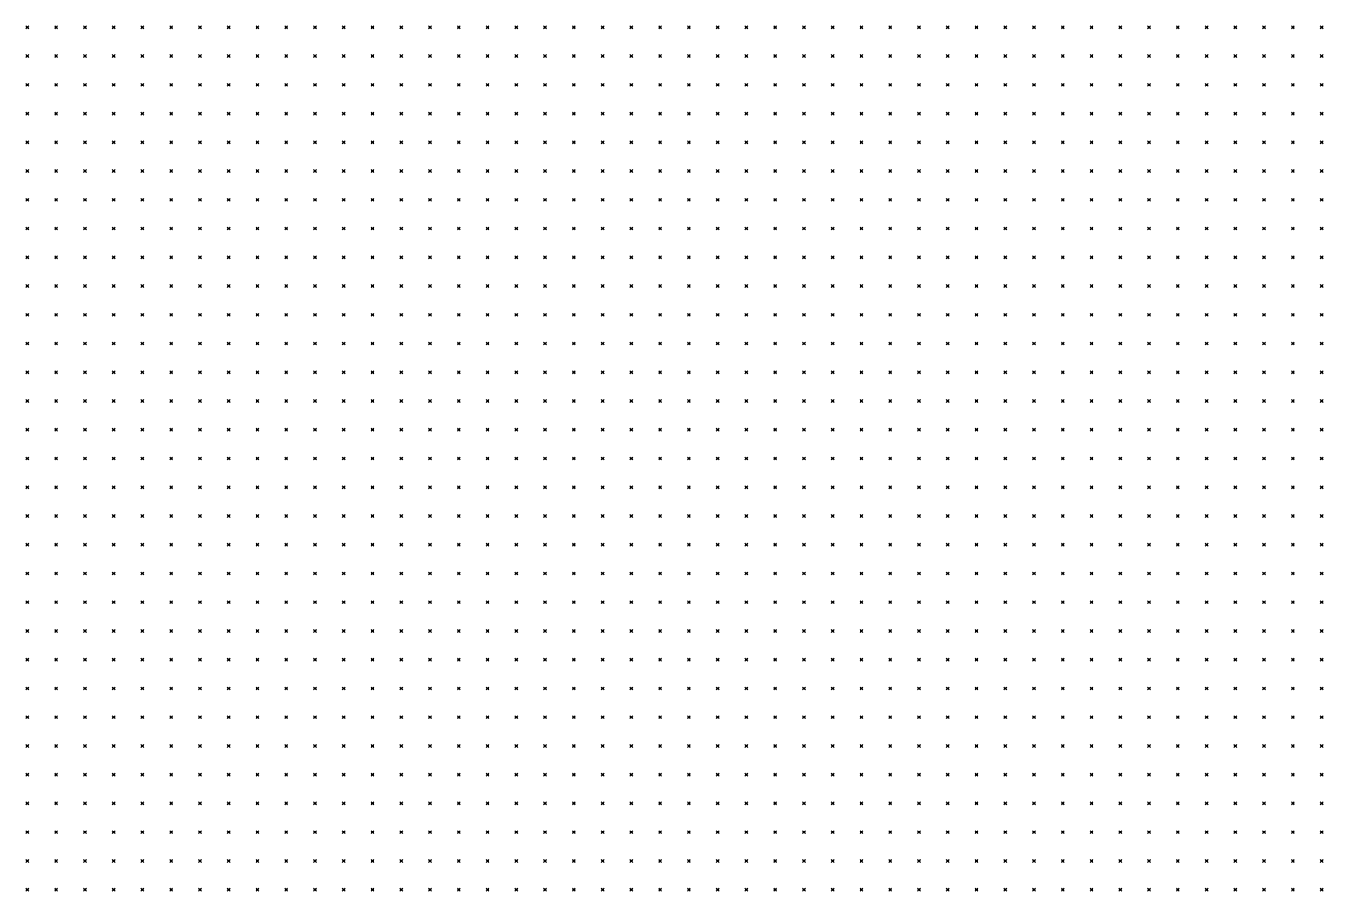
# Model space of a CAD drawing. Header units: metres. Extents: x 441556 to 446409, y 432338 to 461058.
# Drawn here: x 443820.1 to 443955.3, y 446198 to 446288.3 of the extents above; entities that cross this region are included whole.
import ezdxf

# ---------------------------------------------------------------- set-up
doc = ezdxf.new("R2010")
doc.units = ezdxf.units.M
doc.header["$MEASUREMENT"] = 0
doc.header["$PDMODE"] = 35
doc.header["$PDSIZE"] = 0.15
doc.layers.add('DTM-NOK-RevN_POINTS', color=91, linetype='Continuous')

msp = doc.modelspace()

# ---------------------------------------------------------------- linework, layer by layer
at = {"layer": 'DTM-NOK-RevN_POINTS'}
for p in [(443820.218, 446288.168, 457.281), (443823.217, 446288.168, 458.201), (443826.217, 446288.168, 459.262), (443829.216, 446288.168, 460.518), (443832.215, 446288.168, 461.623), (443835.215, 446288.168, 462.611), (443838.214, 446288.168, 463.705), (443841.213, 446288.168, 464.768), (443844.213, 446288.168, 465.817), (443847.212, 446288.168, 466.894), (443850.212, 446288.168, 467.776), (443853.211, 446288.168, 468.154), (443856.21, 446288.168, 469.343), (443859.21, 446288.168, 469.535), (443862.209, 446288.168, 469.58), (443865.208, 446288.168, 469.621), (443868.208, 446288.168, 469.63), (443871.207, 446288.168, 469.466), (443874.206, 446288.168, 468.958), (443877.206, 446288.168, 468.469), (443880.205, 446288.168, 467.246), (443883.205, 446288.168, 466.335), (443886.204, 446288.168, 465.557), (443889.203, 446288.168, 465.097), (443892.203, 446288.168, 464.078), (443895.202, 446288.168, 463.237), (443898.201, 446288.168, 461.852), (443901.201, 446288.168, 460.66), (443904.2, 446288.168, 459.555), (443907.199, 446288.168, 458.359), (443910.199, 446288.168, 457.204), (443913.198, 446288.168, 455.781), (443916.197, 446288.168, 454.465), (443919.197, 446288.168, 453.289), (443922.196, 446288.168, 452.047), (443925.196, 446288.168, 450.746), (443928.195, 446288.168, 449.256), (443931.194, 446288.168, 447.818), (443934.194, 446288.168, 446.403), (443937.193, 446288.168, 444.985), (443940.192, 446288.168, 443.591), (443943.192, 446288.168, 442.253), (443946.191, 446288.168, 440.927), (443949.19, 446288.168, 439.612), (443952.19, 446288.168, 438.309), (443955.189, 446288.168, 437.302), (443820.218, 446285.169, 458.667), (443823.217, 446285.169, 459.391), (443826.217, 446285.169, 460.267), (443829.216, 446285.169, 461.886), (443832.215, 446285.169, 463.005), (443835.215, 446285.169, 463.716), (443838.214, 446285.169, 464.631), (443841.213, 446285.169, 465.672), (443844.213, 446285.169, 466.734), (443847.212, 446285.169, 467.968), (443850.212, 446285.169, 468.244), (443853.211, 446285.169, 469.366), (443856.21, 446285.169, 470.039), (443859.21, 446285.169, 470.017), (443862.209, 446285.169, 469.868), (443865.208, 446285.169, 469.861), (443868.208, 446285.169, 469.929), (443871.207, 446285.169, 469.755), (443874.206, 446285.169, 469.111), (443877.206, 446285.169, 467.983), (443880.205, 446285.169, 467.346), (443883.205, 446285.169, 467.24), (443886.204, 446285.169, 465.561), (443889.203, 446285.169, 465.32), (443892.203, 446285.169, 464.13), (443895.202, 446285.169, 463.018), (443898.201, 446285.169, 461.423), (443901.201, 446285.169, 460.468), (443904.2, 446285.169, 459.215), (443907.199, 446285.169, 458.034), (443910.199, 446285.169, 456.785), (443913.198, 446285.169, 455.434), (443916.197, 446285.169, 454.101), (443919.197, 446285.169, 452.95), (443922.196, 446285.169, 451.851), (443925.196, 446285.169, 450.618), (443928.195, 446285.169, 448.646), (443931.194, 446285.169, 446.968), (443934.194, 446285.169, 445.993), (443937.193, 446285.169, 444.823), (443940.192, 446285.169, 443.517), (443943.192, 446285.169, 441.955), (443946.191, 446285.169, 440.858), (443949.19, 446285.169, 439.552), (443952.19, 446285.169, 438.175), (443955.189, 446285.169, 436.853), (443820.218, 446282.17, 460.16), (443823.217, 446282.17, 460.594), (443826.217, 446282.17, 461.681), (443829.216, 446282.17, 463.017), (443832.215, 446282.17, 464.076), (443835.215, 446282.17, 464.704), (443838.214, 446282.17, 465.65), (443841.213, 446282.17, 466.644), (443844.213, 446282.17, 467.752), (443847.212, 446282.17, 468.725), (443850.212, 446282.17, 469.003), (443853.211, 446282.17, 470.377), (443856.21, 446282.17, 471.053), (443859.21, 446282.17, 471.194), (443862.209, 446282.17, 470.642), (443865.208, 446282.17, 470.259), (443868.208, 446282.17, 470.175), (443871.207, 446282.17, 470.013), (443874.206, 446282.17, 468.708), (443877.206, 446282.17, 467.851), (443880.205, 446282.17, 467.627), (443883.205, 446282.17, 466.624), (443886.204, 446282.17, 465.086), (443889.203, 446282.17, 464.953), (443892.203, 446282.17, 463.922), (443895.202, 446282.17, 462.715), (443898.201, 446282.17, 461.234), (443901.201, 446282.17, 460.333), (443904.2, 446282.17, 458.989), (443907.199, 446282.17, 457.869), (443910.199, 446282.17, 456.564), (443913.198, 446282.17, 455.14), (443916.197, 446282.17, 453.87), (443919.197, 446282.17, 452.659), (443922.196, 446282.17, 451.509), (443925.196, 446282.17, 450.255), (443928.195, 446282.17, 448.371), (443931.194, 446282.17, 447.037), (443934.194, 446282.17, 445.908), (443937.193, 446282.17, 444.633), (443940.192, 446282.17, 443.039), (443943.192, 446282.17, 441.776), (443946.191, 446282.17, 440.573), (443949.19, 446282.17, 439.282), (443952.19, 446282.17, 437.91), (443955.189, 446282.17, 436.617), (443820.218, 446279.17, 461.267), (443823.217, 446279.17, 461.705), (443826.217, 446279.17, 462.858), (443829.216, 446279.17, 463.96), (443832.215, 446279.17, 464.742), (443835.215, 446279.17, 465.625), (443838.214, 446279.17, 466.617), (443841.213, 446279.17, 467.627), (443844.213, 446279.17, 468.723), (443847.212, 446279.17, 469.434), (443850.212, 446279.17, 470.328), (443853.211, 446279.17, 471.315), (443856.21, 446279.17, 471.843), (443859.21, 446279.17, 471.883), (443862.209, 446279.17, 471.3), (443865.208, 446279.17, 470.75), (443868.208, 446279.17, 470.245), (443871.207, 446279.17, 469.899), (443874.206, 446279.17, 468.517), (443877.206, 446279.17, 468.19), (443880.205, 446279.17, 467.505), (443883.205, 446279.17, 466.451), (443886.204, 446279.17, 464.824), (443889.203, 446279.17, 464.602), (443892.203, 446279.17, 463.708), (443895.202, 446279.17, 462.196), (443898.201, 446279.17, 461.078), (443901.201, 446279.17, 460.235), (443904.2, 446279.17, 458.697), (443907.199, 446279.17, 457.586), (443910.199, 446279.17, 456.322), (443913.198, 446279.17, 454.934), (443916.197, 446279.17, 453.576), (443919.197, 446279.17, 452.285), (443922.196, 446279.17, 451.303), (443925.196, 446279.17, 449.882), (443928.195, 446279.17, 448.191), (443931.194, 446279.17, 446.877), (443934.194, 446279.17, 445.579), (443937.193, 446279.17, 444.214), (443940.192, 446279.17, 442.582), (443943.192, 446279.17, 441.268), (443946.191, 446279.17, 440.181), (443949.19, 446279.17, 438.49), (443952.19, 446279.17, 437.568), (443955.189, 446279.17, 436.301), (443820.218, 446276.171, 462.334), (443823.217, 446276.171, 462.932), (443826.217, 446276.171, 463.773), (443829.216, 446276.171, 464.75), (443832.215, 446276.171, 465.626), (443835.215, 446276.171, 466.613), (443838.214, 446276.171, 467.507), (443841.213, 446276.171, 468.677), (443844.213, 446276.171, 469.939), (443847.212, 446276.171, 470.115), (443850.212, 446276.171, 471.119), (443853.211, 446276.171, 471.976), (443856.21, 446276.171, 472.269), (443859.21, 446276.171, 472.093), (443862.209, 446276.171, 471.608), (443865.208, 446276.171, 470.87), (443868.208, 446276.171, 469.665), (443871.207, 446276.171, 469.14), (443874.206, 446276.171, 468.778), (443877.206, 446276.171, 468.108), (443880.205, 446276.171, 467.119), (443883.205, 446276.171, 466.244), (443886.204, 446276.171, 464.754), (443889.203, 446276.171, 464.288), (443892.203, 446276.171, 463.461), (443895.202, 446276.171, 461.927), (443898.201, 446276.171, 460.665), (443901.201, 446276.171, 459.951), (443904.2, 446276.171, 458.397), (443907.199, 446276.171, 457.249), (443910.199, 446276.171, 455.884), (443913.198, 446276.171, 454.647), (443916.197, 446276.171, 453.441), (443919.197, 446276.171, 452.203), (443922.196, 446276.171, 451.065), (443925.196, 446276.171, 449.382), (443928.195, 446276.171, 447.841), (443931.194, 446276.171, 446.574), (443934.194, 446276.171, 445.288), (443937.193, 446276.171, 443.716), (443940.192, 446276.171, 442.185), (443943.192, 446276.171, 440.948), (443946.191, 446276.171, 439.666), (443949.19, 446276.171, 438.379), (443952.19, 446276.171, 437.381), (443955.189, 446276.171, 436.33), (443820.218, 446273.172, 463.363), (443823.217, 446273.172, 464.225), (443826.217, 446273.172, 465.066), (443829.216, 446273.172, 465.87), (443832.215, 446273.172, 466.729), (443835.215, 446273.172, 467.734), (443838.214, 446273.172, 468.64), (443841.213, 446273.172, 469.982), (443844.213, 446273.172, 470.495), (443847.212, 446273.172, 470.976), (443850.212, 446273.172, 471.843), (443853.211, 446273.172, 472.504), (443856.21, 446273.172, 472.526), (443859.21, 446273.172, 472.152), (443862.209, 446273.172, 471.687), (443865.208, 446273.172, 470.844), (443868.208, 446273.172, 469.547), (443871.207, 446273.172, 469.132), (443874.206, 446273.172, 468.511), (443877.206, 446273.172, 467.816), (443880.205, 446273.172, 466.733), (443883.205, 446273.172, 465.351), (443886.204, 446273.172, 464.434), (443889.203, 446273.172, 464.27), (443892.203, 446273.172, 463.249), (443895.202, 446273.172, 461.768), (443898.201, 446273.172, 460.596), (443901.201, 446273.172, 459.406), (443904.2, 446273.172, 458.153), (443907.199, 446273.172, 457.043), (443910.199, 446273.172, 455.574), (443913.198, 446273.172, 454.332), (443916.197, 446273.172, 452.936), (443919.197, 446273.172, 452.023), (443922.196, 446273.172, 450.541), (443925.196, 446273.172, 448.751), (443928.195, 446273.172, 447.451), (443931.194, 446273.172, 445.999), (443934.194, 446273.172, 444.59), (443937.193, 446273.172, 443.111), (443940.192, 446273.172, 441.9), (443943.192, 446273.172, 440.614), (443946.191, 446273.172, 439.455), (443949.19, 446273.172, 438.243), (443952.19, 446273.172, 437.25), (443955.189, 446273.172, 436.365), (443820.218, 446270.172, 464.689), (443823.217, 446270.172, 465.633), (443826.217, 446270.172, 466.197), (443829.216, 446270.172, 467.06), (443832.215, 446270.172, 467.92), (443835.215, 446270.172, 468.815), (443838.214, 446270.172, 469.774), (443841.213, 446270.172, 470.934), (443844.213, 446270.172, 471.129), (443847.212, 446270.172, 471.891), (443850.212, 446270.172, 472.321), (443853.211, 446270.172, 472.896), (443856.21, 446270.172, 472.751), (443859.21, 446270.172, 472.261), (443862.209, 446270.172, 471.598), (443865.208, 446270.172, 470.592), (443868.208, 446270.172, 469.894), (443871.207, 446270.172, 469.105), (443874.206, 446270.172, 468.138), (443877.206, 446270.172, 467.44), (443880.205, 446270.172, 466.161), (443883.205, 446270.172, 464.68), (443886.204, 446270.172, 464.429), (443889.203, 446270.172, 464.037), (443892.203, 446270.172, 462.899), (443895.202, 446270.172, 461.368), (443898.201, 446270.172, 460.18), (443901.201, 446270.172, 458.988), (443904.2, 446270.172, 457.824), (443907.199, 446270.172, 456.554), (443910.199, 446270.172, 455.214), (443913.198, 446270.172, 454.007), (443916.197, 446270.172, 452.879), (443919.197, 446270.172, 451.92), (443922.196, 446270.172, 450.15), (443925.196, 446270.172, 448.51), (443928.195, 446270.172, 447.288), (443931.194, 446270.172, 445.758), (443934.194, 446270.172, 444.252), (443937.193, 446270.172, 442.77), (443940.192, 446270.172, 441.58), (443943.192, 446270.172, 440.334), (443946.191, 446270.172, 439.226), (443949.19, 446270.172, 438.068), (443952.19, 446270.172, 436.814), (443955.189, 446270.172, 435.895), (443820.218, 446267.173, 466.075), (443823.217, 446267.173, 466.772), (443826.217, 446267.173, 467.368), (443829.216, 446267.173, 468.216), (443832.215, 446267.173, 469.166), (443835.215, 446267.173, 470.25), (443838.214, 446267.173, 471.309), (443841.213, 446267.173, 471.386), (443844.213, 446267.173, 472.072), (443847.212, 446267.173, 472.439), (443850.212, 446267.173, 472.647), (443853.211, 446267.173, 472.986), (443856.21, 446267.173, 472.884), (443859.21, 446267.173, 472.268), (443862.209, 446267.173, 471.314), (443865.208, 446267.173, 470.69), (443868.208, 446267.173, 469.576), (443871.207, 446267.173, 468.539), (443874.206, 446267.173, 467.806), (443877.206, 446267.173, 466.671), (443880.205, 446267.173, 465.743), (443883.205, 446267.173, 464.977), (443886.204, 446267.173, 463.846), (443889.203, 446267.173, 463.033), (443892.203, 446267.173, 462.115), (443895.202, 446267.173, 461.035), (443898.201, 446267.173, 459.648), (443901.201, 446267.173, 458.599), (443904.2, 446267.173, 457.466), (443907.199, 446267.173, 456.189), (443910.199, 446267.173, 454.941), (443913.198, 446267.173, 453.742), (443916.197, 446267.173, 452.72), (443919.197, 446267.173, 451.863), (443922.196, 446267.173, 450.144), (443925.196, 446267.173, 448.26), (443928.195, 446267.173, 446.829), (443931.194, 446267.173, 445.445), (443934.194, 446267.173, 443.973), (443937.193, 446267.173, 442.461), (443940.192, 446267.173, 441.215), (443943.192, 446267.173, 440.168), (443946.191, 446267.173, 438.952), (443949.19, 446267.173, 437.669), (443952.19, 446267.173, 436.556), (443955.189, 446267.173, 435.604), (443820.218, 446264.174, 467.309), (443823.217, 446264.174, 467.987), (443826.217, 446264.174, 468.606), (443829.216, 446264.174, 469.389), (443832.215, 446264.174, 470.461), (443835.215, 446264.174, 471.495), (443838.214, 446264.174, 471.782), (443841.213, 446264.174, 472.371), (443844.213, 446264.174, 472.902), (443847.212, 446264.174, 472.942), (443850.212, 446264.174, 472.99), (443853.211, 446264.174, 473.12), (443856.21, 446264.174, 472.885), (443859.21, 446264.174, 471.68), (443862.209, 446264.174, 471.321), (443865.208, 446264.174, 470.711), (443868.208, 446264.174, 469.336), (443871.207, 446264.174, 467.889), (443874.206, 446264.174, 467.013), (443877.206, 446264.174, 466.169), (443880.205, 446264.174, 465.512), (443883.205, 446264.174, 464.718), (443886.204, 446264.174, 464.059), (443889.203, 446264.174, 462.948), (443892.203, 446264.174, 461.606), (443895.202, 446264.174, 460.684), (443898.201, 446264.174, 459.465), (443901.201, 446264.174, 458.296), (443904.2, 446264.174, 457.076), (443907.199, 446264.174, 455.867), (443910.199, 446264.174, 454.625), (443913.198, 446264.174, 453.409), (443916.197, 446264.174, 452.483), (443919.197, 446264.174, 451.323), (443922.196, 446264.174, 449.574), (443925.196, 446264.174, 447.744), (443928.195, 446264.174, 446.451), (443931.194, 446264.174, 445.007), (443934.194, 446264.174, 443.462), (443937.193, 446264.174, 441.966), (443940.192, 446264.174, 440.752), (443943.192, 446264.174, 439.817), (443946.191, 446264.174, 438.654), (443949.19, 446264.174, 437.211), (443952.19, 446264.174, 436.257), (443955.189, 446264.174, 435.324), (443820.218, 446261.174, 468.333), (443823.217, 446261.174, 468.988), (443826.217, 446261.174, 469.708), (443829.216, 446261.174, 470.667), (443832.215, 446261.174, 471.553), (443835.215, 446261.174, 472.215), (443838.214, 446261.174, 472.348), (443841.213, 446261.174, 473.608), (443844.213, 446261.174, 474.014), (443847.212, 446261.174, 473.699), (443850.212, 446261.174, 473.3), (443853.211, 446261.174, 472.89), (443856.21, 446261.174, 472.425), (443859.21, 446261.174, 471.515), (443862.209, 446261.174, 470.819), (443865.208, 446261.174, 470.117), (443868.208, 446261.174, 469.096), (443871.207, 446261.174, 467.858), (443874.206, 446261.174, 466.94), (443877.206, 446261.174, 466.322), (443880.205, 446261.174, 465.092), (443883.205, 446261.174, 464.324), (443886.204, 446261.174, 463.616), (443889.203, 446261.174, 462.389), (443892.203, 446261.174, 461.167), (443895.202, 446261.174, 460.257), (443898.201, 446261.174, 459.033), (443901.201, 446261.174, 457.879), (443904.2, 446261.174, 456.681), (443907.199, 446261.174, 455.502), (443910.199, 446261.174, 454.093), (443913.198, 446261.174, 452.971), (443916.197, 446261.174, 452.077), (443919.197, 446261.174, 450.545), (443922.196, 446261.174, 448.609), (443925.196, 446261.174, 447.27), (443928.195, 446261.174, 446.068), (443931.194, 446261.174, 444.438), (443934.194, 446261.174, 443.032), (443937.193, 446261.174, 441.48), (443940.192, 446261.174, 440.248), (443943.192, 446261.174, 439.22), (443946.191, 446261.174, 438.073), (443949.19, 446261.174, 436.758), (443952.19, 446261.174, 435.84), (443955.189, 446261.174, 434.909), (443820.218, 446258.175, 469.182), (443823.217, 446258.175, 470.069), (443826.217, 446258.175, 470.977), (443829.216, 446258.175, 471.846), (443832.215, 446258.175, 473.015), (443835.215, 446258.175, 472.844), (443838.214, 446258.175, 473.762), (443841.213, 446258.175, 474.247), (443844.213, 446258.175, 474.44), (443847.212, 446258.175, 474.039), (443850.212, 446258.175, 473.005), (443853.211, 446258.175, 472.198), (443856.21, 446258.175, 471.853), (443859.21, 446258.175, 471.589), (443862.209, 446258.175, 470.508), (443865.208, 446258.175, 469.803), (443868.208, 446258.175, 468.462), (443871.207, 446258.175, 467.415), (443874.206, 446258.175, 466.597), (443877.206, 446258.175, 465.573), (443880.205, 446258.175, 464.668), (443883.205, 446258.175, 463.937), (443886.204, 446258.175, 463.239), (443889.203, 446258.175, 462.152), (443892.203, 446258.175, 460.871), (443895.202, 446258.175, 459.682), (443898.201, 446258.175, 458.662), (443901.201, 446258.175, 457.477), (443904.2, 446258.175, 456.104), (443907.199, 446258.175, 454.934), (443910.199, 446258.175, 453.654), (443913.198, 446258.175, 452.543), (443916.197, 446258.175, 451.556), (443919.197, 446258.175, 449.767), (443922.196, 446258.175, 448.079), (443925.196, 446258.175, 446.806), (443928.195, 446258.175, 445.455), (443931.194, 446258.175, 443.864), (443934.194, 446258.175, 442.34), (443937.193, 446258.175, 440.971), (443940.192, 446258.175, 439.723), (443943.192, 446258.175, 438.721), (443946.191, 446258.175, 437.458), (443949.19, 446258.175, 436.331), (443952.19, 446258.175, 435.305), (443955.189, 446258.175, 434.335), (443820.218, 446255.176, 470.468), (443823.217, 446255.176, 471.308), (443826.217, 446255.176, 472.228), (443829.216, 446255.176, 473.037), (443832.215, 446255.176, 473.689), (443835.215, 446255.176, 473.525), (443838.214, 446255.176, 474.487), (443841.213, 446255.176, 474.881), (443844.213, 446255.176, 474.789), (443847.212, 446255.176, 474.183), (443850.212, 446255.176, 472.979), (443853.211, 446255.176, 472.135), (443856.21, 446255.176, 471.838), (443859.21, 446255.176, 471.007), (443862.209, 446255.176, 470.382), (443865.208, 446255.176, 469.507), (443868.208, 446255.176, 467.94), (443871.207, 446255.176, 467.064), (443874.206, 446255.176, 465.981), (443877.206, 446255.176, 465.125), (443880.205, 446255.176, 464.396), (443883.205, 446255.176, 463.558), (443886.204, 446255.176, 462.789), (443889.203, 446255.176, 461.725), (443892.203, 446255.176, 460.499), (443895.202, 446255.176, 459.216), (443898.201, 446255.176, 458.208), (443901.201, 446255.176, 457.02), (443904.2, 446255.176, 455.715), (443907.199, 446255.176, 454.514), (443910.199, 446255.176, 453.111), (443913.198, 446255.176, 452.047), (443916.197, 446255.176, 450.687), (443919.197, 446255.176, 448.933), (443922.196, 446255.176, 447.452), (443925.196, 446255.176, 446.117), (443928.195, 446255.176, 444.672), (443931.194, 446255.176, 443.121), (443934.194, 446255.176, 441.77), (443937.193, 446255.176, 440.443), (443940.192, 446255.176, 439.229), (443943.192, 446255.176, 438.108), (443946.191, 446255.176, 436.946), (443949.19, 446255.176, 435.906), (443952.19, 446255.176, 434.752), (443955.189, 446255.176, 433.775), (443820.218, 446252.176, 471.725), (443823.217, 446252.176, 472.392), (443826.217, 446252.176, 473.154), (443829.216, 446252.176, 473.964), (443832.215, 446252.176, 473.876), (443835.215, 446252.176, 473.931), (443838.214, 446252.176, 474.615), (443841.213, 446252.176, 474.795), (443844.213, 446252.176, 474.693), (443847.212, 446252.176, 473.73), (443850.212, 446252.176, 472.911), (443853.211, 446252.176, 471.996), (443856.21, 446252.176, 471.619), (443859.21, 446252.176, 470.631), (443862.209, 446252.176, 469.973), (443865.208, 446252.176, 469.046), (443868.208, 446252.176, 467.423), (443871.207, 446252.176, 466.564), (443874.206, 446252.176, 465.508), (443877.206, 446252.176, 464.793), (443880.205, 446252.176, 464.017), (443883.205, 446252.176, 463.177), (443886.204, 446252.176, 462.336), (443889.203, 446252.176, 461.183), (443892.203, 446252.176, 459.748), (443895.202, 446252.176, 458.75), (443898.201, 446252.176, 457.777), (443901.201, 446252.176, 456.527), (443904.2, 446252.176, 455.118), (443907.199, 446252.176, 453.872), (443910.199, 446252.176, 452.596), (443913.198, 446252.176, 451.469), (443916.197, 446252.176, 449.709), (443919.197, 446252.176, 448.321), (443922.196, 446252.176, 446.881), (443925.196, 446252.176, 445.469), (443928.195, 446252.176, 443.953), (443931.194, 446252.176, 442.463), (443934.194, 446252.176, 441.234), (443937.193, 446252.176, 439.951), (443940.192, 446252.176, 438.638), (443943.192, 446252.176, 437.624), (443946.191, 446252.176, 436.547), (443949.19, 446252.176, 435.458), (443952.19, 446252.176, 434.221), (443955.189, 446252.176, 433.444), (443820.218, 446249.177, 472.681), (443823.217, 446249.177, 473.373), (443826.217, 446249.177, 474.121), (443829.216, 446249.177, 474.454), (443832.215, 446249.177, 474.288), (443835.215, 446249.177, 474.487), (443838.214, 446249.177, 474.752), (443841.213, 446249.177, 474.949), (443844.213, 446249.177, 474.458), (443847.212, 446249.177, 473.464), (443850.212, 446249.177, 472.904), (443853.211, 446249.177, 471.549), (443856.21, 446249.177, 471.026), (443859.21, 446249.177, 470.243), (443862.209, 446249.177, 469.34), (443865.208, 446249.177, 468.157), (443868.208, 446249.177, 467.015), (443871.207, 446249.177, 466.025), (443874.206, 446249.177, 465.07), (443877.206, 446249.177, 464.35), (443880.205, 446249.177, 463.628), (443883.205, 446249.177, 462.826), (443886.204, 446249.177, 461.861), (443889.203, 446249.177, 460.547), (443892.203, 446249.177, 459.204), (443895.202, 446249.177, 458.303), (443898.201, 446249.177, 457.197), (443901.201, 446249.177, 456.043), (443904.2, 446249.177, 454.723), (443907.199, 446249.177, 453.411), (443910.199, 446249.177, 452.169), (443913.198, 446249.177, 451.102), (443916.197, 446249.177, 449.472), (443919.197, 446249.177, 447.776), (443922.196, 446249.177, 446.555), (443925.196, 446249.177, 444.872), (443928.195, 446249.177, 443.483), (443931.194, 446249.177, 442.017), (443934.194, 446249.177, 440.787), (443937.193, 446249.177, 439.468), (443940.192, 446249.177, 438.384), (443943.192, 446249.177, 437.321), (443946.191, 446249.177, 436.187), (443949.19, 446249.177, 435.094), (443952.19, 446249.177, 433.874), (443955.189, 446249.177, 433.264), (443820.218, 446246.177, 473.881), (443823.217, 446246.177, 474.534), (443826.217, 446246.177, 475.112), (443829.216, 446246.177, 474.972), (443832.215, 446246.177, 474.769), (443835.215, 446246.177, 474.74), (443838.214, 446246.177, 474.813), (443841.213, 446246.177, 474.484), (443844.213, 446246.177, 473.508), (443847.212, 446246.177, 473.323), (443850.212, 446246.177, 472.097), (443853.211, 446246.177, 471.051), (443856.21, 446246.177, 470.567), (443859.21, 446246.177, 469.81), (443862.209, 446246.177, 468.932), (443865.208, 446246.177, 467.548), (443868.208, 446246.177, 466.573), (443871.207, 446246.177, 465.446), (443874.206, 446246.177, 464.641), (443877.206, 446246.177, 463.916), (443880.205, 446246.177, 463.233), (443883.205, 446246.177, 462.386), (443886.204, 446246.177, 461.416), (443889.203, 446246.177, 459.852), (443892.203, 446246.177, 458.821), (443895.202, 446246.177, 457.706), (443898.201, 446246.177, 456.686), (443901.201, 446246.177, 455.571), (443904.2, 446246.177, 454.254), (443907.199, 446246.177, 452.958), (443910.199, 446246.177, 451.657), (443913.198, 446246.177, 450.787), (443916.197, 446246.177, 448.97), (443919.197, 446246.177, 447.3), (443922.196, 446246.177, 446.028), (443925.196, 446246.177, 444.395), (443928.195, 446246.177, 442.83), (443931.194, 446246.177, 441.563), (443934.194, 446246.177, 440.439), (443937.193, 446246.177, 439.061), (443940.192, 446246.177, 438.207), (443943.192, 446246.177, 436.821), (443946.191, 446246.177, 435.913), (443949.19, 446246.177, 434.744), (443952.19, 446246.177, 433.754), (443955.189, 446246.177, 433.001), (443820.218, 446243.178, 474.93), (443823.217, 446243.178, 475.29), (443826.217, 446243.178, 475.43), (443829.216, 446243.178, 475.196), (443832.215, 446243.178, 475.184), (443835.215, 446243.178, 474.803), (443838.214, 446243.178, 474.229), (443841.213, 446243.178, 473.732), (443844.213, 446243.178, 473.249), (443847.212, 446243.178, 472.672), (443850.212, 446243.178, 471.671), (443853.211, 446243.178, 470.473), (443856.21, 446243.178, 470.064), (443859.21, 446243.178, 469.315), (443862.209, 446243.178, 468.352), (443865.208, 446243.178, 467.021), (443868.208, 446243.178, 466.023), (443871.207, 446243.178, 464.959), (443874.206, 446243.178, 464.28), (443877.206, 446243.178, 463.511), (443880.205, 446243.178, 462.762), (443883.205, 446243.178, 461.906), (443886.204, 446243.178, 460.933), (443889.203, 446243.178, 459.466), (443892.203, 446243.178, 458.414), (443895.202, 446243.178, 457.23), (443898.201, 446243.178, 456.131), (443901.201, 446243.178, 455.014), (443904.2, 446243.178, 453.771), (443907.199, 446243.178, 452.525), (443910.199, 446243.178, 451.349), (443913.198, 446243.178, 450.426), (443916.197, 446243.178, 448.744), (443919.197, 446243.178, 447.047), (443922.196, 446243.178, 445.557), (443925.196, 446243.178, 443.825), (443928.195, 446243.178, 442.389), (443931.194, 446243.178, 440.998), (443934.194, 446243.178, 439.911), (443937.193, 446243.178, 438.826), (443940.192, 446243.178, 438.035), (443943.192, 446243.178, 437.117), (443946.191, 446243.178, 435.593), (443949.19, 446243.178, 434.33), (443952.19, 446243.178, 433.475), (443955.189, 446243.178, 432.724), (443820.218, 446240.179, 475.874), (443823.217, 446240.179, 475.979), (443826.217, 446240.179, 475.883), (443829.216, 446240.179, 475.438), (443832.215, 446240.179, 475.214), (443835.215, 446240.179, 474.804), (443838.214, 446240.179, 474.275), (443841.213, 446240.179, 473.363), (443844.213, 446240.179, 472.952), (443847.212, 446240.179, 472.021), (443850.212, 446240.179, 470.987), (443853.211, 446240.179, 469.912), (443856.21, 446240.179, 469.515), (443859.21, 446240.179, 468.767), (443862.209, 446240.179, 467.461), (443865.208, 446240.179, 466.622), (443868.208, 446240.179, 465.613), (443871.207, 446240.179, 464.599), (443874.206, 446240.179, 463.854), (443877.206, 446240.179, 463.053), (443880.205, 446240.179, 462.349), (443883.205, 446240.179, 461.487), (443886.204, 446240.179, 460.201), (443889.203, 446240.179, 459.068), (443892.203, 446240.179, 457.707), (443895.202, 446240.179, 456.754), (443898.201, 446240.179, 455.53), (443901.201, 446240.179, 454.429), (443904.2, 446240.179, 453.143), (443907.199, 446240.179, 451.995), (443910.199, 446240.179, 450.967), (443913.198, 446240.179, 450.174), (443916.197, 446240.179, 448.322), (443919.197, 446240.179, 446.482), (443922.196, 446240.179, 445.241), (443925.196, 446240.179, 443.444), (443928.195, 446240.179, 442.039), (443931.194, 446240.179, 440.641), (443934.194, 446240.179, 439.424), (443937.193, 446240.179, 438.34), (443940.192, 446240.179, 437.926), (443943.192, 446240.179, 437.047), (443946.191, 446240.179, 435.357), (443949.19, 446240.179, 434.001), (443952.19, 446240.179, 433.13), (443955.189, 446240.179, 432.4), (443820.218, 446237.179, 476.692), (443823.217, 446237.179, 476.461), (443826.217, 446237.179, 476.02), (443829.216, 446237.179, 475.581), (443832.215, 446237.179, 475.112), (443835.215, 446237.179, 474.456), (443838.214, 446237.179, 473.718), (443841.213, 446237.179, 473.119), (443844.213, 446237.179, 471.978), (443847.212, 446237.179, 471.312), (443850.212, 446237.179, 470.328), (443853.211, 446237.179, 469.166), (443856.21, 446237.179, 468.705), (443859.21, 446237.179, 467.966), (443862.209, 446237.179, 466.775), (443865.208, 446237.179, 466.058), (443868.208, 446237.179, 465.063), (443871.207, 446237.179, 464.173), (443874.206, 446237.179, 463.419), (443877.206, 446237.179, 462.73), (443880.205, 446237.179, 461.867), (443883.205, 446237.179, 461.038), (443886.204, 446237.179, 459.68), (443889.203, 446237.179, 458.582), (443892.203, 446237.179, 457.261), (443895.202, 446237.179, 456.125), (443898.201, 446237.179, 455.012), (443901.201, 446237.179, 453.884), (443904.2, 446237.179, 452.648), (443907.199, 446237.179, 451.463), (443910.199, 446237.179, 450.575), (443913.198, 446237.179, 449.557), (443916.197, 446237.179, 447.794), (443919.197, 446237.179, 445.987), (443922.196, 446237.179, 444.665), (443925.196, 446237.179, 443.011), (443928.195, 446237.179, 441.685), (443931.194, 446237.179, 440.297), (443934.194, 446237.179, 438.997), (443937.193, 446237.179, 437.944), (443940.192, 446237.179, 437.501), (443943.192, 446237.179, 436.785), (443946.191, 446237.179, 434.916), (443949.19, 446237.179, 433.61), (443952.19, 446237.179, 432.818), (443955.189, 446237.179, 432.059), (443820.218, 446234.18, 477.085), (443823.217, 446234.18, 476.481), (443826.217, 446234.18, 475.945), (443829.216, 446234.18, 475.345), (443832.215, 446234.18, 474.636), (443835.215, 446234.18, 474.099), (443838.214, 446234.18, 473.009), (443841.213, 446234.18, 472.524), (443844.213, 446234.18, 471.677), (443847.212, 446234.18, 470.588), (443850.212, 446234.18, 469.74), (443853.211, 446234.18, 469.545), (443856.21, 446234.18, 468.757), (443859.21, 446234.18, 467.389), (443862.209, 446234.18, 466.302), (443865.208, 446234.18, 465.444), (443868.208, 446234.18, 464.49), (443871.207, 446234.18, 463.809), (443874.206, 446234.18, 463.06), (443877.206, 446234.18, 462.347), (443880.205, 446234.18, 461.469), (443883.205, 446234.18, 460.522), (443886.204, 446234.18, 458.952), (443889.203, 446234.18, 457.866), (443892.203, 446234.18, 456.705), (443895.202, 446234.18, 455.586), (443898.201, 446234.18, 454.456), (443901.201, 446234.18, 453.341), (443904.2, 446234.18, 452.074), (443907.199, 446234.18, 450.952), (443910.199, 446234.18, 450.087), (443913.198, 446234.18, 448.427), (443916.197, 446234.18, 446.983), (443919.197, 446234.18, 445.741), (443922.196, 446234.18, 444.189), (443925.196, 446234.18, 442.832), (443928.195, 446234.18, 441.602), (443931.194, 446234.18, 439.832), (443934.194, 446234.18, 438.5), (443937.193, 446234.18, 437.521), (443940.192, 446234.18, 436.98), (443943.192, 446234.18, 435.964), (443946.191, 446234.18, 434.304), (443949.19, 446234.18, 433.261), (443952.19, 446234.18, 432.585), (443955.189, 446234.18, 431.782), (443820.218, 446231.181, 477.304), (443823.217, 446231.181, 476.583), (443826.217, 446231.181, 475.71), (443829.216, 446231.181, 474.999), (443832.215, 446231.181, 474.205), (443835.215, 446231.181, 473.533), (443838.214, 446231.181, 472.728), (443841.213, 446231.181, 471.672), (443844.213, 446231.181, 471.07), (443847.212, 446231.181, 470.084), (443850.212, 446231.181, 469.44), (443853.211, 446231.181, 468.877), (443856.21, 446231.181, 468.107), (443859.21, 446231.181, 466.851), (443862.209, 446231.181, 466.049), (443865.208, 446231.181, 464.982), (443868.208, 446231.181, 464.004), (443871.207, 446231.181, 463.369), (443874.206, 446231.181, 462.599), (443877.206, 446231.181, 461.883), (443880.205, 446231.181, 461.018), (443883.205, 446231.181, 459.956), (443886.204, 446231.181, 458.463), (443889.203, 446231.181, 457.292), (443892.203, 446231.181, 456.193), (443895.202, 446231.181, 455.034), (443898.201, 446231.181, 453.907), (443901.201, 446231.181, 452.736), (443904.2, 446231.181, 451.554), (443907.199, 446231.181, 450.405), (443910.199, 446231.181, 449.548), (443913.198, 446231.181, 447.605), (443916.197, 446231.181, 446.23), (443919.197, 446231.181, 444.872), (443922.196, 446231.181, 443.615), (443925.196, 446231.181, 442.462), (443928.195, 446231.181, 441.134), (443931.194, 446231.181, 439.706), (443934.194, 446231.181, 438.17), (443937.193, 446231.181, 437.028), (443940.192, 446231.181, 436.267), (443943.192, 446231.181, 435.159), (443946.191, 446231.181, 434.073), (443949.19, 446231.181, 433.064), (443952.19, 446231.181, 432.256), (443955.189, 446231.181, 431.487), (443820.218, 446228.181, 477.312), (443823.217, 446228.181, 476.357), (443826.217, 446228.181, 475.663), (443829.216, 446228.181, 474.708), (443832.215, 446228.181, 473.84), (443835.215, 446228.181, 473.096), (443838.214, 446228.181, 472.001), (443841.213, 446228.181, 471.21), (443844.213, 446228.181, 470.644), (443847.212, 446228.181, 469.678), (443850.212, 446228.181, 469.033), (443853.211, 446228.181, 468.296), (443856.21, 446228.181, 467.27), (443859.21, 446228.181, 465.966), (443862.209, 446228.181, 465.402), (443865.208, 446228.181, 464.344), (443868.208, 446228.181, 463.627), (443871.207, 446228.181, 462.948), (443874.206, 446228.181, 462.199), (443877.206, 446228.181, 461.474), (443880.205, 446228.181, 460.457), (443883.205, 446228.181, 459.109), (443886.204, 446228.181, 457.98), (443889.203, 446228.181, 456.787), (443892.203, 446228.181, 455.639), (443895.202, 446228.181, 454.496), (443898.201, 446228.181, 453.374), (443901.201, 446228.181, 452.233), (443904.2, 446228.181, 451.019), (443907.199, 446228.181, 450.058), (443910.199, 446228.181, 449.247), (443913.198, 446228.181, 447.458), (443916.197, 446228.181, 445.875), (443919.197, 446228.181, 444.698), (443922.196, 446228.181, 443.385), (443925.196, 446228.181, 442.073), (443928.195, 446228.181, 440.782), (443931.194, 446228.181, 439.394), (443934.194, 446228.181, 437.969), (443937.193, 446228.181, 436.574), (443940.192, 446228.181, 435.821), (443943.192, 446228.181, 434.748), (443946.191, 446228.181, 433.603), (443949.19, 446228.181, 432.672), (443952.19, 446228.181, 432.03), (443955.189, 446228.181, 431.349), (443820.218, 446225.182, 477.125), (443823.217, 446225.182, 476.284), (443826.217, 446225.182, 475.447), (443829.216, 446225.182, 474.233), (443832.215, 446225.182, 473.087), (443835.215, 446225.182, 472.247), (443838.214, 446225.182, 471.42), (443841.213, 446225.182, 471.08), (443844.213, 446225.182, 470.163), (443847.212, 446225.182, 468.826), (443850.212, 446225.182, 468.437), (443853.211, 446225.182, 467.919), (443856.21, 446225.182, 466.384), (443859.21, 446225.182, 465.3), (443862.209, 446225.182, 464.819), (443865.208, 446225.182, 463.853), (443868.208, 446225.182, 463.22), (443871.207, 446225.182, 462.515), (443874.206, 446225.182, 461.731), (443877.206, 446225.182, 461.069), (443880.205, 446225.182, 459.907), (443883.205, 446225.182, 458.475), (443886.204, 446225.182, 457.468), (443889.203, 446225.182, 456.266), (443892.203, 446225.182, 455.213), (443895.202, 446225.182, 454.05), (443898.201, 446225.182, 452.942), (443901.201, 446225.182, 451.719), (443904.2, 446225.182, 450.654), (443907.199, 446225.182, 449.681), (443910.199, 446225.182, 448.92), (443913.198, 446225.182, 447.093), (443916.197, 446225.182, 445.506), (443919.197, 446225.182, 444.412), (443922.196, 446225.182, 442.817), (443925.196, 446225.182, 441.586), (443928.195, 446225.182, 440.358), (443931.194, 446225.182, 439.026), (443934.194, 446225.182, 437.757), (443937.193, 446225.182, 436.522), (443940.192, 446225.182, 435.645), (443943.192, 446225.182, 434.465), (443946.191, 446225.182, 433.384), (443949.19, 446225.182, 432.465), (443952.19, 446225.182, 431.895), (443955.189, 446225.182, 431.199), (443820.218, 446222.183, 476.995), (443823.217, 446222.183, 476.083), (443826.217, 446222.183, 475.109), (443829.216, 446222.183, 473.744), (443832.215, 446222.183, 472.789), (443835.215, 446222.183, 471.979), (443838.214, 446222.183, 471.401), (443841.213, 446222.183, 470.171), (443844.213, 446222.183, 469.171), (443847.212, 446222.183, 468.604), (443850.212, 446222.183, 468.228), (443853.211, 446222.183, 467.55), (443856.21, 446222.183, 465.977), (443859.21, 446222.183, 465.123), (443862.209, 446222.183, 464.325), (443865.208, 446222.183, 463.429), (443868.208, 446222.183, 462.763), (443871.207, 446222.183, 462.051), (443874.206, 446222.183, 461.279), (443877.206, 446222.183, 460.487), (443880.205, 446222.183, 459.598), (443883.205, 446222.183, 458.077), (443886.204, 446222.183, 456.953), (443889.203, 446222.183, 455.807), (443892.203, 446222.183, 454.712), (443895.202, 446222.183, 453.586), (443898.201, 446222.183, 452.435), (443901.201, 446222.183, 451.256), (443904.2, 446222.183, 450.089), (443907.199, 446222.183, 449.275), (443910.199, 446222.183, 448.337), (443913.198, 446222.183, 446.723), (443916.197, 446222.183, 445.072), (443919.197, 446222.183, 444.016), (443922.196, 446222.183, 442.615), (443925.196, 446222.183, 441.213), (443928.195, 446222.183, 439.732), (443931.194, 446222.183, 438.667), (443934.194, 446222.183, 437.298), (443937.193, 446222.183, 436.314), (443940.192, 446222.183, 435.483), (443943.192, 446222.183, 434.349), (443946.191, 446222.183, 433.28), (443949.19, 446222.183, 432.442), (443952.19, 446222.183, 431.849), (443955.189, 446222.183, 431.118), (443820.218, 446219.183, 476.573), (443823.217, 446219.183, 475.798), (443826.217, 446219.183, 474.69), (443829.216, 446219.183, 473.521), (443832.215, 446219.183, 472.278), (443835.215, 446219.183, 471.618), (443838.214, 446219.183, 470.505), (443841.213, 446219.183, 469.404), (443844.213, 446219.183, 468.727), (443847.212, 446219.183, 468.325), (443850.212, 446219.183, 467.89), (443853.211, 446219.183, 466.782), (443856.21, 446219.183, 465.491), (443859.21, 446219.183, 464.635), (443862.209, 446219.183, 463.76), (443865.208, 446219.183, 463.061), (443868.208, 446219.183, 462.294), (443871.207, 446219.183, 461.616), (443874.206, 446219.183, 460.796), (443877.206, 446219.183, 459.95), (443880.205, 446219.183, 459.054), (443883.205, 446219.183, 457.659), (443886.204, 446219.183, 456.419), (443889.203, 446219.183, 455.271), (443892.203, 446219.183, 454.193), (443895.202, 446219.183, 453.088), (443898.201, 446219.183, 451.911), (443901.201, 446219.183, 450.739), (443904.2, 446219.183, 449.648), (443907.199, 446219.183, 448.951), (443910.199, 446219.183, 448.023), (443913.198, 446219.183, 446.152), (443916.197, 446219.183, 444.765), (443919.197, 446219.183, 443.472), (443922.196, 446219.183, 442.315), (443925.196, 446219.183, 440.883), (443928.195, 446219.183, 439.211), (443931.194, 446219.183, 438.475), (443934.194, 446219.183, 437.166), (443937.193, 446219.183, 436.014), (443940.192, 446219.183, 435.061), (443943.192, 446219.183, 434.152), (443946.191, 446219.183, 433.126), (443949.19, 446219.183, 432.353), (443952.19, 446219.183, 431.784), (443955.189, 446219.183, 430.955), (443820.218, 446216.184, 476.433), (443823.217, 446216.184, 475.007), (443826.217, 446216.184, 474.021), (443829.216, 446216.184, 472.878), (443832.215, 446216.184, 471.769), (443835.215, 446216.184, 470.806), (443838.214, 446216.184, 469.902), (443841.213, 446216.184, 469.155), (443844.213, 446216.184, 468.504), (443847.212, 446216.184, 468.093), (443850.212, 446216.184, 467.468), (443853.211, 446216.184, 465.755), (443856.21, 446216.184, 464.824), (443859.21, 446216.184, 464.107), (443862.209, 446216.184, 463.131), (443865.208, 446216.184, 462.537), (443868.208, 446216.184, 461.823), (443871.207, 446216.184, 461.118), (443874.206, 446216.184, 460.328), (443877.206, 446216.184, 459.356), (443880.205, 446216.184, 458.278), (443883.205, 446216.184, 457.017), (443886.204, 446216.184, 455.966), (443889.203, 446216.184, 454.688), (443892.203, 446216.184, 453.67), (443895.202, 446216.184, 452.598), (443898.201, 446216.184, 451.429), (443901.201, 446216.184, 450.219), (443904.2, 446216.184, 449.235), (443907.199, 446216.184, 448.557), (443910.199, 446216.184, 447.414), (443913.198, 446216.184, 445.561), (443916.197, 446216.184, 444.36), (443919.197, 446216.184, 443.228), (443922.196, 446216.184, 441.997), (443925.196, 446216.184, 440.461), (443928.195, 446216.184, 439.085), (443931.194, 446216.184, 437.883), (443934.194, 446216.184, 436.877), (443937.193, 446216.184, 435.996), (443940.192, 446216.184, 434.929), (443943.192, 446216.184, 433.99), (443946.191, 446216.184, 432.968), (443949.19, 446216.184, 432.21), (443952.19, 446216.184, 431.465), (443955.189, 446216.184, 430.765), (443820.218, 446213.184, 475.872), (443823.217, 446213.184, 474.892), (443826.217, 446213.184, 473.538), (443829.216, 446213.184, 472.353), (443832.215, 446213.184, 471.48), (443835.215, 446213.184, 470.572), (443838.214, 446213.184, 469.684), (443841.213, 446213.184, 468.94), (443844.213, 446213.184, 468.274), (443847.212, 446213.184, 467.791), (443850.212, 446213.184, 466.887), (443853.211, 446213.184, 465.295), (443856.21, 446213.184, 464.292), (443859.21, 446213.184, 463.588), (443862.209, 446213.184, 462.643), (443865.208, 446213.184, 462.054), (443868.208, 446213.184, 461.353), (443871.207, 446213.184, 460.655), (443874.206, 446213.184, 459.786), (443877.206, 446213.184, 458.805), (443880.205, 446213.184, 457.649), (443883.205, 446213.184, 456.4), (443886.204, 446213.184, 455.369), (443889.203, 446213.184, 454.143), (443892.203, 446213.184, 453.15), (443895.202, 446213.184, 452.159), (443898.201, 446213.184, 450.939), (443901.201, 446213.184, 449.764), (443904.2, 446213.184, 448.756), (443907.199, 446213.184, 448.067), (443910.199, 446213.184, 446.674), (443913.198, 446213.184, 445.2), (443916.197, 446213.184, 443.95), (443919.197, 446213.184, 442.82), (443922.196, 446213.184, 441.567), (443925.196, 446213.184, 440.141), (443928.195, 446213.184, 438.771), (443931.194, 446213.184, 437.637), (443934.194, 446213.184, 436.532), (443937.193, 446213.184, 435.672), (443940.192, 446213.184, 434.726), (443943.192, 446213.184, 433.752), (443946.191, 446213.184, 432.772), (443949.19, 446213.184, 432.064), (443952.19, 446213.184, 431.415), (443955.189, 446213.184, 430.604), (443820.218, 446210.185, 475.792), (443823.217, 446210.185, 474.56), (443826.217, 446210.185, 473.163), (443829.216, 446210.185, 472.138), (443832.215, 446210.185, 471.188), (443835.215, 446210.185, 470.225), (443838.214, 446210.185, 469.339), (443841.213, 446210.185, 468.49), (443844.213, 446210.185, 467.944), (443847.212, 446210.185, 467.417), (443850.212, 446210.185, 466.133), (443853.211, 446210.185, 464.486), (443856.21, 446210.185, 463.85), (443859.21, 446210.185, 463.035), (443862.209, 446210.185, 462.201), (443865.208, 446210.185, 461.581), (443868.208, 446210.185, 460.817), (443871.207, 446210.185, 460.18), (443874.206, 446210.185, 459.139), (443877.206, 446210.185, 458.323), (443880.205, 446210.185, 457.057), (443883.205, 446210.185, 455.782), (443886.204, 446210.185, 454.836), (443889.203, 446210.185, 453.621), (443892.203, 446210.185, 452.672), (443895.202, 446210.185, 451.546), (443898.201, 446210.185, 450.458), (443901.201, 446210.185, 449.414), (443904.2, 446210.185, 448.423), (443907.199, 446210.185, 447.773), (443910.199, 446210.185, 446.181), (443913.198, 446210.185, 444.812), (443916.197, 446210.185, 443.613), (443919.197, 446210.185, 442.529), (443922.196, 446210.185, 441.224), (443925.196, 446210.185, 439.736), (443928.195, 446210.185, 438.546), (443931.194, 446210.185, 437.416), (443934.194, 446210.185, 436.433), (443937.193, 446210.185, 435.635), (443940.192, 446210.185, 434.653), (443943.192, 446210.185, 433.578), (443946.191, 446210.185, 432.793), (443949.19, 446210.185, 432.134), (443952.19, 446210.185, 431.428), (443955.189, 446210.185, 430.61), (443820.218, 446207.186, 475.353), (443823.217, 446207.186, 473.968), (443826.217, 446207.186, 472.896), (443829.216, 446207.186, 472.019), (443832.215, 446207.186, 470.977), (443835.215, 446207.186, 469.886), (443838.214, 446207.186, 468.985), (443841.213, 446207.186, 468.293), (443844.213, 446207.186, 467.672), (443847.212, 446207.186, 467.155), (443850.212, 446207.186, 465.527), (443853.211, 446207.186, 464.143), (443856.21, 446207.186, 463.509), (443859.21, 446207.186, 462.616), (443862.209, 446207.186, 461.852), (443865.208, 446207.186, 461.187), (443868.208, 446207.186, 460.415), (443871.207, 446207.186, 459.623), (443874.206, 446207.186, 458.561), (443877.206, 446207.186, 457.785), (443880.205, 446207.186, 456.305), (443883.205, 446207.186, 455.173), (443886.204, 446207.186, 454.176), (443889.203, 446207.186, 453.088), (443892.203, 446207.186, 452.146), (443895.202, 446207.186, 451.091), (443898.201, 446207.186, 450.067), (443901.201, 446207.186, 449), (443904.2, 446207.186, 448.094), (443907.199, 446207.186, 447.473), (443910.199, 446207.186, 445.922), (443913.198, 446207.186, 444.482), (443916.197, 446207.186, 443.234), (443919.197, 446207.186, 442.192), (443922.196, 446207.186, 441.013), (443925.196, 446207.186, 439.624), (443928.195, 446207.186, 438.411), (443931.194, 446207.186, 437.24), (443934.194, 446207.186, 436.543), (443937.193, 446207.186, 435.49), (443940.192, 446207.186, 434.499), (443943.192, 446207.186, 433.603), (443946.191, 446207.186, 432.666), (443949.19, 446207.186, 432.08), (443952.19, 446207.186, 431.276), (443955.189, 446207.186, 430.577), (443820.218, 446204.186, 474.823), (443823.217, 446204.186, 473.877), (443826.217, 446204.186, 472.809), (443829.216, 446204.186, 471.618), (443832.215, 446204.186, 470.537), (443835.215, 446204.186, 469.743), (443838.214, 446204.186, 468.728), (443841.213, 446204.186, 467.937), (443844.213, 446204.186, 467.563), (443847.212, 446204.186, 466.679), (443850.212, 446204.186, 464.738), (443853.211, 446204.186, 463.779), (443856.21, 446204.186, 463.065), (443859.21, 446204.186, 462.218), (443862.209, 446204.186, 461.489), (443865.208, 446204.186, 460.78), (443868.208, 446204.186, 459.972), (443871.207, 446204.186, 459.096), (443874.206, 446204.186, 458.115), (443877.206, 446204.186, 457.055), (443880.205, 446204.186, 455.646), (443883.205, 446204.186, 454.706), (443886.204, 446204.186, 453.645), (443889.203, 446204.186, 452.572), (443892.203, 446204.186, 451.616), (443895.202, 446204.186, 450.363), (443898.201, 446204.186, 449.49), (443901.201, 446204.186, 448.61), (443904.2, 446204.186, 447.755), (443907.199, 446204.186, 447.032), (443910.199, 446204.186, 445.193), (443913.198, 446204.186, 444.024), (443916.197, 446204.186, 442.999), (443919.197, 446204.186, 441.844), (443922.196, 446204.186, 440.616), (443925.196, 446204.186, 439.279), (443928.195, 446204.186, 438.187), (443931.194, 446204.186, 437.278), (443934.194, 446204.186, 436.293), (443937.193, 446204.186, 435.208), (443940.192, 446204.186, 434.384), (443943.192, 446204.186, 433.523), (443946.191, 446204.186, 432.685), (443949.19, 446204.186, 432.054), (443952.19, 446204.186, 431.304), (443955.189, 446204.186, 430.573), (443820.218, 446201.187, 474.704), (443823.217, 446201.187, 473.787), (443826.217, 446201.187, 472.606), (443829.216, 446201.187, 471.421), (443832.215, 446201.187, 470.336), (443835.215, 446201.187, 469.431), (443838.214, 446201.187, 468.57), (443841.213, 446201.187, 467.766), (443844.213, 446201.187, 467.511), (443847.212, 446201.187, 466.098), (443850.212, 446201.187, 464.424), (443853.211, 446201.187, 463.532), (443856.21, 446201.187, 462.699), (443859.21, 446201.187, 461.963), (443862.209, 446201.187, 461.204), (443865.208, 446201.187, 460.491), (443868.208, 446201.187, 459.61), (443871.207, 446201.187, 458.569), (443874.206, 446201.187, 457.569), (443877.206, 446201.187, 456.398), (443880.205, 446201.187, 455.274), (443883.205, 446201.187, 454.263), (443886.204, 446201.187, 453.08), (443889.203, 446201.187, 452.074), (443892.203, 446201.187, 451.129), (443895.202, 446201.187, 450.126), (443898.201, 446201.187, 449.129), (443901.201, 446201.187, 448.198), (443904.2, 446201.187, 447.415), (443907.199, 446201.187, 446.567), (443910.199, 446201.187, 444.833), (443913.198, 446201.187, 443.818), (443916.197, 446201.187, 442.751), (443919.197, 446201.187, 441.592), (443922.196, 446201.187, 440.472), (443925.196, 446201.187, 439.187), (443928.195, 446201.187, 438.082), (443931.194, 446201.187, 437.161), (443934.194, 446201.187, 436.321), (443937.193, 446201.187, 435.311), (443940.192, 446201.187, 434.378), (443943.192, 446201.187, 433.444), (443946.191, 446201.187, 432.752), (443949.19, 446201.187, 432.019), (443952.19, 446201.187, 431.134), (443955.189, 446201.187, 430.364), (443820.218, 446198.188, 474.435), (443823.217, 446198.188, 473.493), (443826.217, 446198.188, 472.41), (443829.216, 446198.188, 471.248), (443832.215, 446198.188, 469.959), (443835.215, 446198.188, 469.208), (443838.214, 446198.188, 468.34), (443841.213, 446198.188, 467.598), (443844.213, 446198.188, 467.156), (443847.212, 446198.188, 465.541), (443850.212, 446198.188, 464.014), (443853.211, 446198.188, 463.263), (443856.21, 446198.188, 462.391), (443859.21, 446198.188, 461.65), (443862.209, 446198.188, 460.956), (443865.208, 446198.188, 460.199), (443868.208, 446198.188, 459.226), (443871.207, 446198.188, 458.021), (443874.206, 446198.188, 457.067), (443877.206, 446198.188, 455.88), (443880.205, 446198.188, 454.792), (443883.205, 446198.188, 453.705), (443886.204, 446198.188, 452.655), (443889.203, 446198.188, 451.588), (443892.203, 446198.188, 450.652), (443895.202, 446198.188, 449.665), (443898.201, 446198.188, 448.663), (443901.201, 446198.188, 447.796), (443904.2, 446198.188, 447.147), (443907.199, 446198.188, 446.134), (443910.199, 446198.188, 444.733), (443913.198, 446198.188, 443.721), (443916.197, 446198.188, 442.582), (443919.197, 446198.188, 441.472), (443922.196, 446198.188, 440.169), (443925.196, 446198.188, 439.157), (443928.195, 446198.188, 438.152), (443931.194, 446198.188, 437.323), (443934.194, 446198.188, 436.535), (443937.193, 446198.188, 435.305), (443940.192, 446198.188, 434.321), (443943.192, 446198.188, 433.361), (443946.191, 446198.188, 432.721), (443949.19, 446198.188, 432.083), (443952.19, 446198.188, 431.119), (443955.189, 446198.188, 430.133)]:
    msp.add_point(p, dxfattribs=at)

doc.saveas('drawing.dxf')
